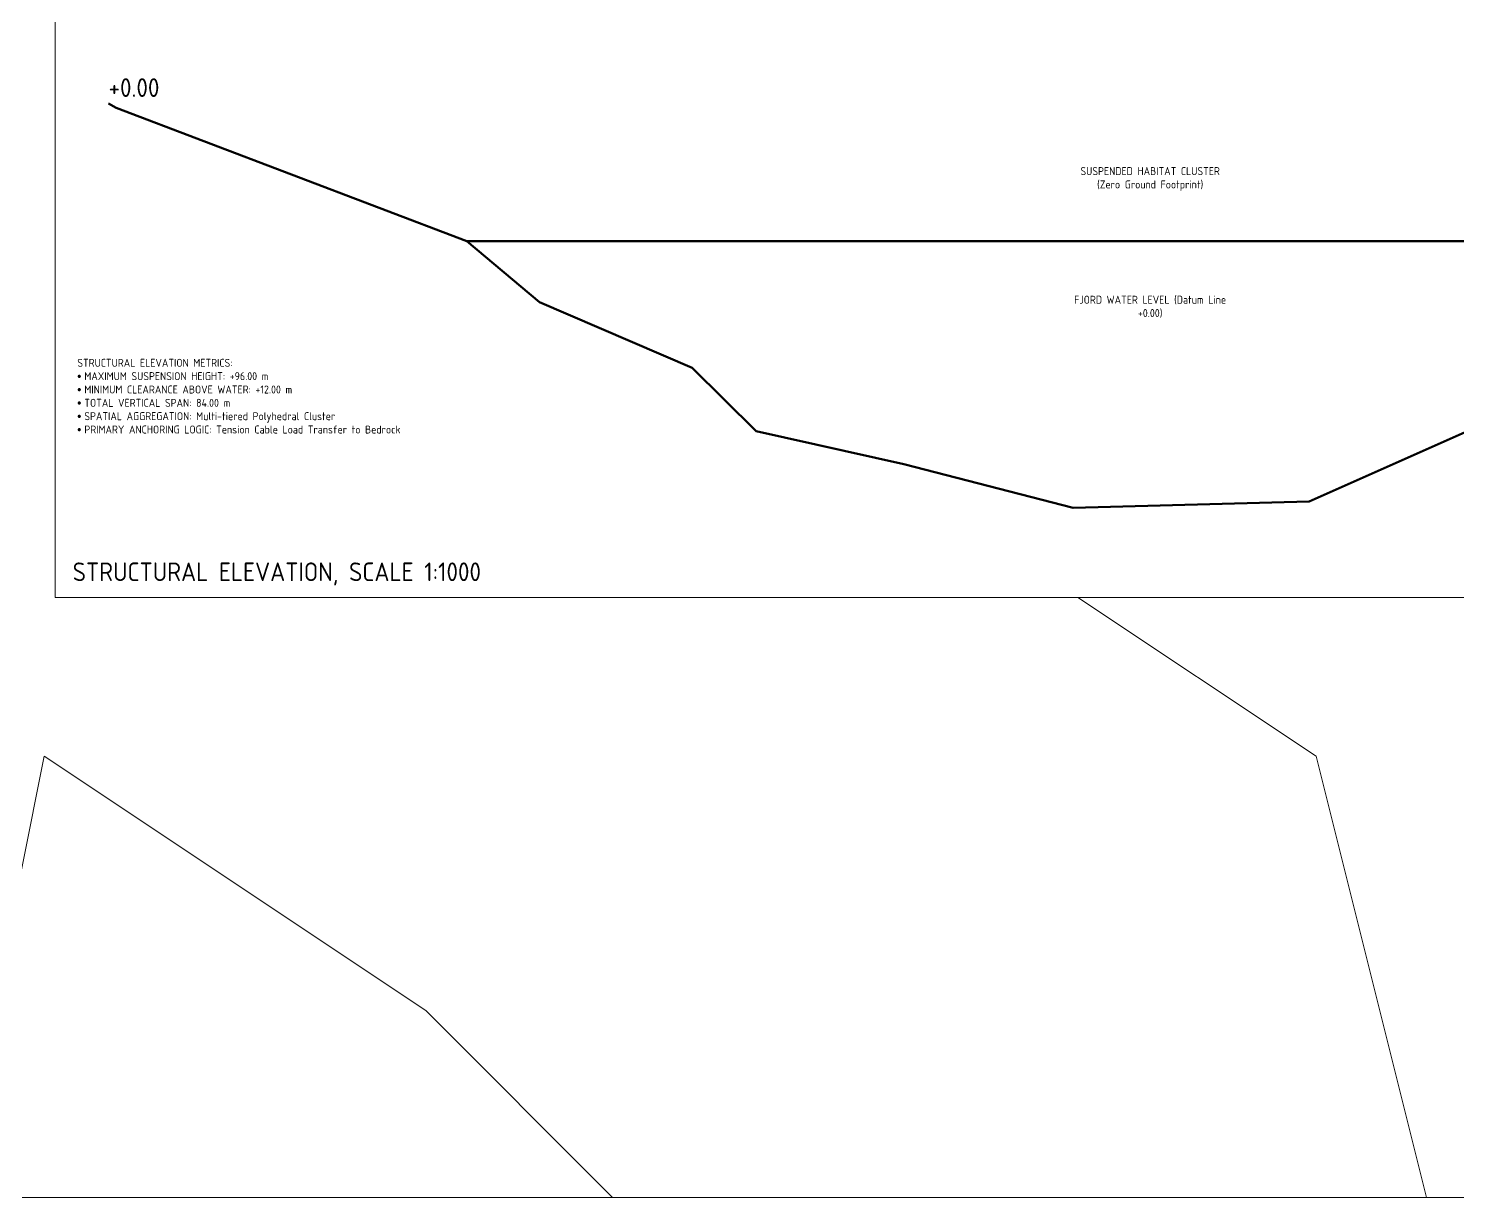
# Model space of a CAD drawing. Header units: millimetres. Extents: x 32551 to 59551, y -21458 to 15116.
# Drawn here: x 46099 to 48778, y 6215 to 8406 of the extents above; entities that cross this region are included whole.
import ezdxf

# ---------------------------------------------------------------- set-up
doc = ezdxf.new("R2010")
doc.units = ezdxf.units.MM
for name, color, linetype, lineweight, true_color in [('1ST', 141, 'Continuous', 50, 0x7debff), ('4TH DETAILS', 120, 'Continuous', 15, 0x39ffb0), ('TEXTS', 7, 'Continuous', 25, 0xe0f9ff)]:
    doc.layers.add(name, color=color, linetype=linetype, lineweight=lineweight, true_color=true_color)
doc.layers.add('GLOW-CYAN', color=141, linetype='Continuous', lineweight=100, true_color=0x7debff, transparency=0.8)
doc.styles.get("Standard").update_dxf_attribs({"font": 'arial.ttf'})

msp = doc.modelspace()

# ---------------------------------------------------------------- linework, layer by layer
at = {"layer": '1ST'}
msp.add_line((46920.914, 8007.473), (49494.82, 8007.473), dxfattribs=at)
msp.add_lwpolyline([(46249.126, 8265.27), (46263.322, 8257.473), (46920.914, 8007.473), (47057.16, 7892.751), (47343.221, 7769.894), (47462.859, 7650.839), (47739.692, 7589.37), (48057.189, 7507.473), (48500.013, 7519.246), (48803.639, 7654.559), (49494.82, 8007.473), (49991.995, 8257.473), (50249.126, 8394.341)], dxfattribs=at)
at = {"layer": '4TH DETAILS'}
for points in [[(41649.126, 6214.575), (50449.126, 6214.575), (50449.126, 15014.575), (41649.126, 15014.575)], [(46149.126, 9489.575), (50349.126, 9489.575), (50349.126, 7339.575), (46149.126, 7339.575)]]:
    msp.add_lwpolyline(points, close=True, dxfattribs=at)
for points in [[(48719.503, 6214.575), (48512.728, 7041.677), (48065.882, 7339.575)], [(47193.748, 6214.575), (46843.552, 6564.77), (46128.192, 7041.677), (45962.771, 6214.575)]]:
    msp.add_lwpolyline(points, dxfattribs=at)
at = {"layer": 'GLOW-CYAN'}
msp.add_line((46920.914, 8007.473), (49494.82, 8007.473), dxfattribs=at)

# ---------------------------------------------------------------- texts
at = {"layer": 'TEXTS'}
for s, insert, char_height, width, attachment_point in [('\\pxql;{\\fISOCP_IV50|b0|i0|c0|p2;+0.00}', (46249.126, 8312.717), 35, 1251.3724, 1), ('\\pxqc;{\\fISOCP_IV50|b1|i0|c0|p2;SUSPENDED HABITAT CLUSTER (Zero Ground Footprint)}', (48352.686, 8146.172), 15, 301.81277, 3), ('\\pxqc;{\\fISOCP_IV50|b1|i0|c0|p2;FJORD WATER LEVEL (Datum Line +0.00)}', (48352.686, 7905.081), 15, 301.81277, 3), ('\\pxql;{\\fISOCP_IV50|b1|i0|c0|p2;STRUCTURAL ELEVATION METRICS:^J\\fArial|b1|i0|c0|p34;• \\fISOCP_IV50|b1|i0|c0|p2;MAXIMUM SUSPENSION HEIGHT: +96.00 m^J\\fArial|b1|i0|c0|p34;• \\fISOCP_IV50|b1|i0|c0|p2;MINIMUM CLEARANCE ABOVE WATER: +12.00 m^J\\fArial|b1|i0|c0|p34;• \\fISOCP_IV50|b1|i0|c0|p2;TOTAL VERTICAL SPAN: 84.00 m^J\\fArial|b1|i0|c0|p34;• \\fISOCP_IV50|b1|i0|c0|p2;SPATIAL AGGREGATION: Multi-tiered Polyhedral Cluster^J\\fArial|b1|i0|c0|p34;• \\fISOCP_IV50|b1|i0|c0|p2;PRIMARY ANCHORING LOGIC: Tension Cable Load Transfer to Bedrock}', (46190.492, 7786.758), 15, 1956.12143, 1), ('\\pxql;{\\fISOCP_IV50|b1|i0|c0|p2;STRUCTURAL ELEVATION, SCALE 1:1000}', (46181.905, 7405.002), 35, 1251.3724, 1)]:
    msp.add_mtext(s, dxfattribs=dict(at, insert=insert, char_height=char_height, width=width, attachment_point=attachment_point))

doc.saveas('drawing.dxf')
